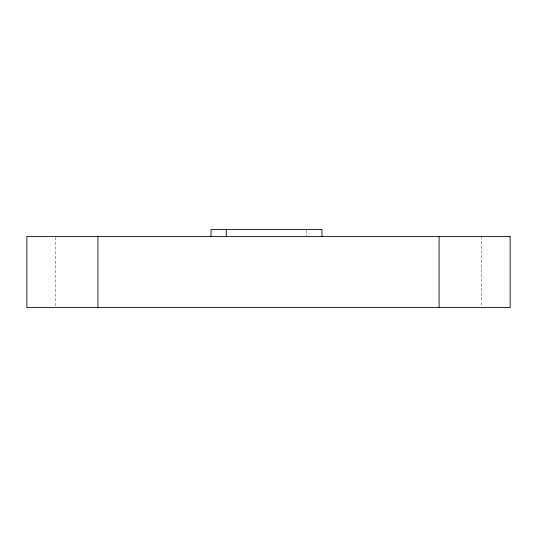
<?xml version="1.0" encoding="UTF-8"?>
<svg xmlns="http://www.w3.org/2000/svg" width="537" height="537" viewBox="0 0 537 537"><rect width="100%" height="100%" fill="white"/><g stroke="black" fill="none" stroke-linecap="round" stroke-linejoin="round"><path stroke-width="0.4" stroke-dasharray="2.69 2.01" d="M481.723 236.515L481.723 306.755M306.708 230.198L306.708 235.73M55.277 237.354L55.277 306.755"/><path stroke-width="0.81" d="M439.078 236.515L439.078 307.594M321.958 236.515L321.958 229.406L211.034 229.406L211.034 236.515M226.285 229.406L226.285 236.515M97.922 236.515L97.922 307.594M510.15 236.515L26.85 236.515L26.85 307.594L510.15 307.594L510.15 236.515"/></g></svg>
